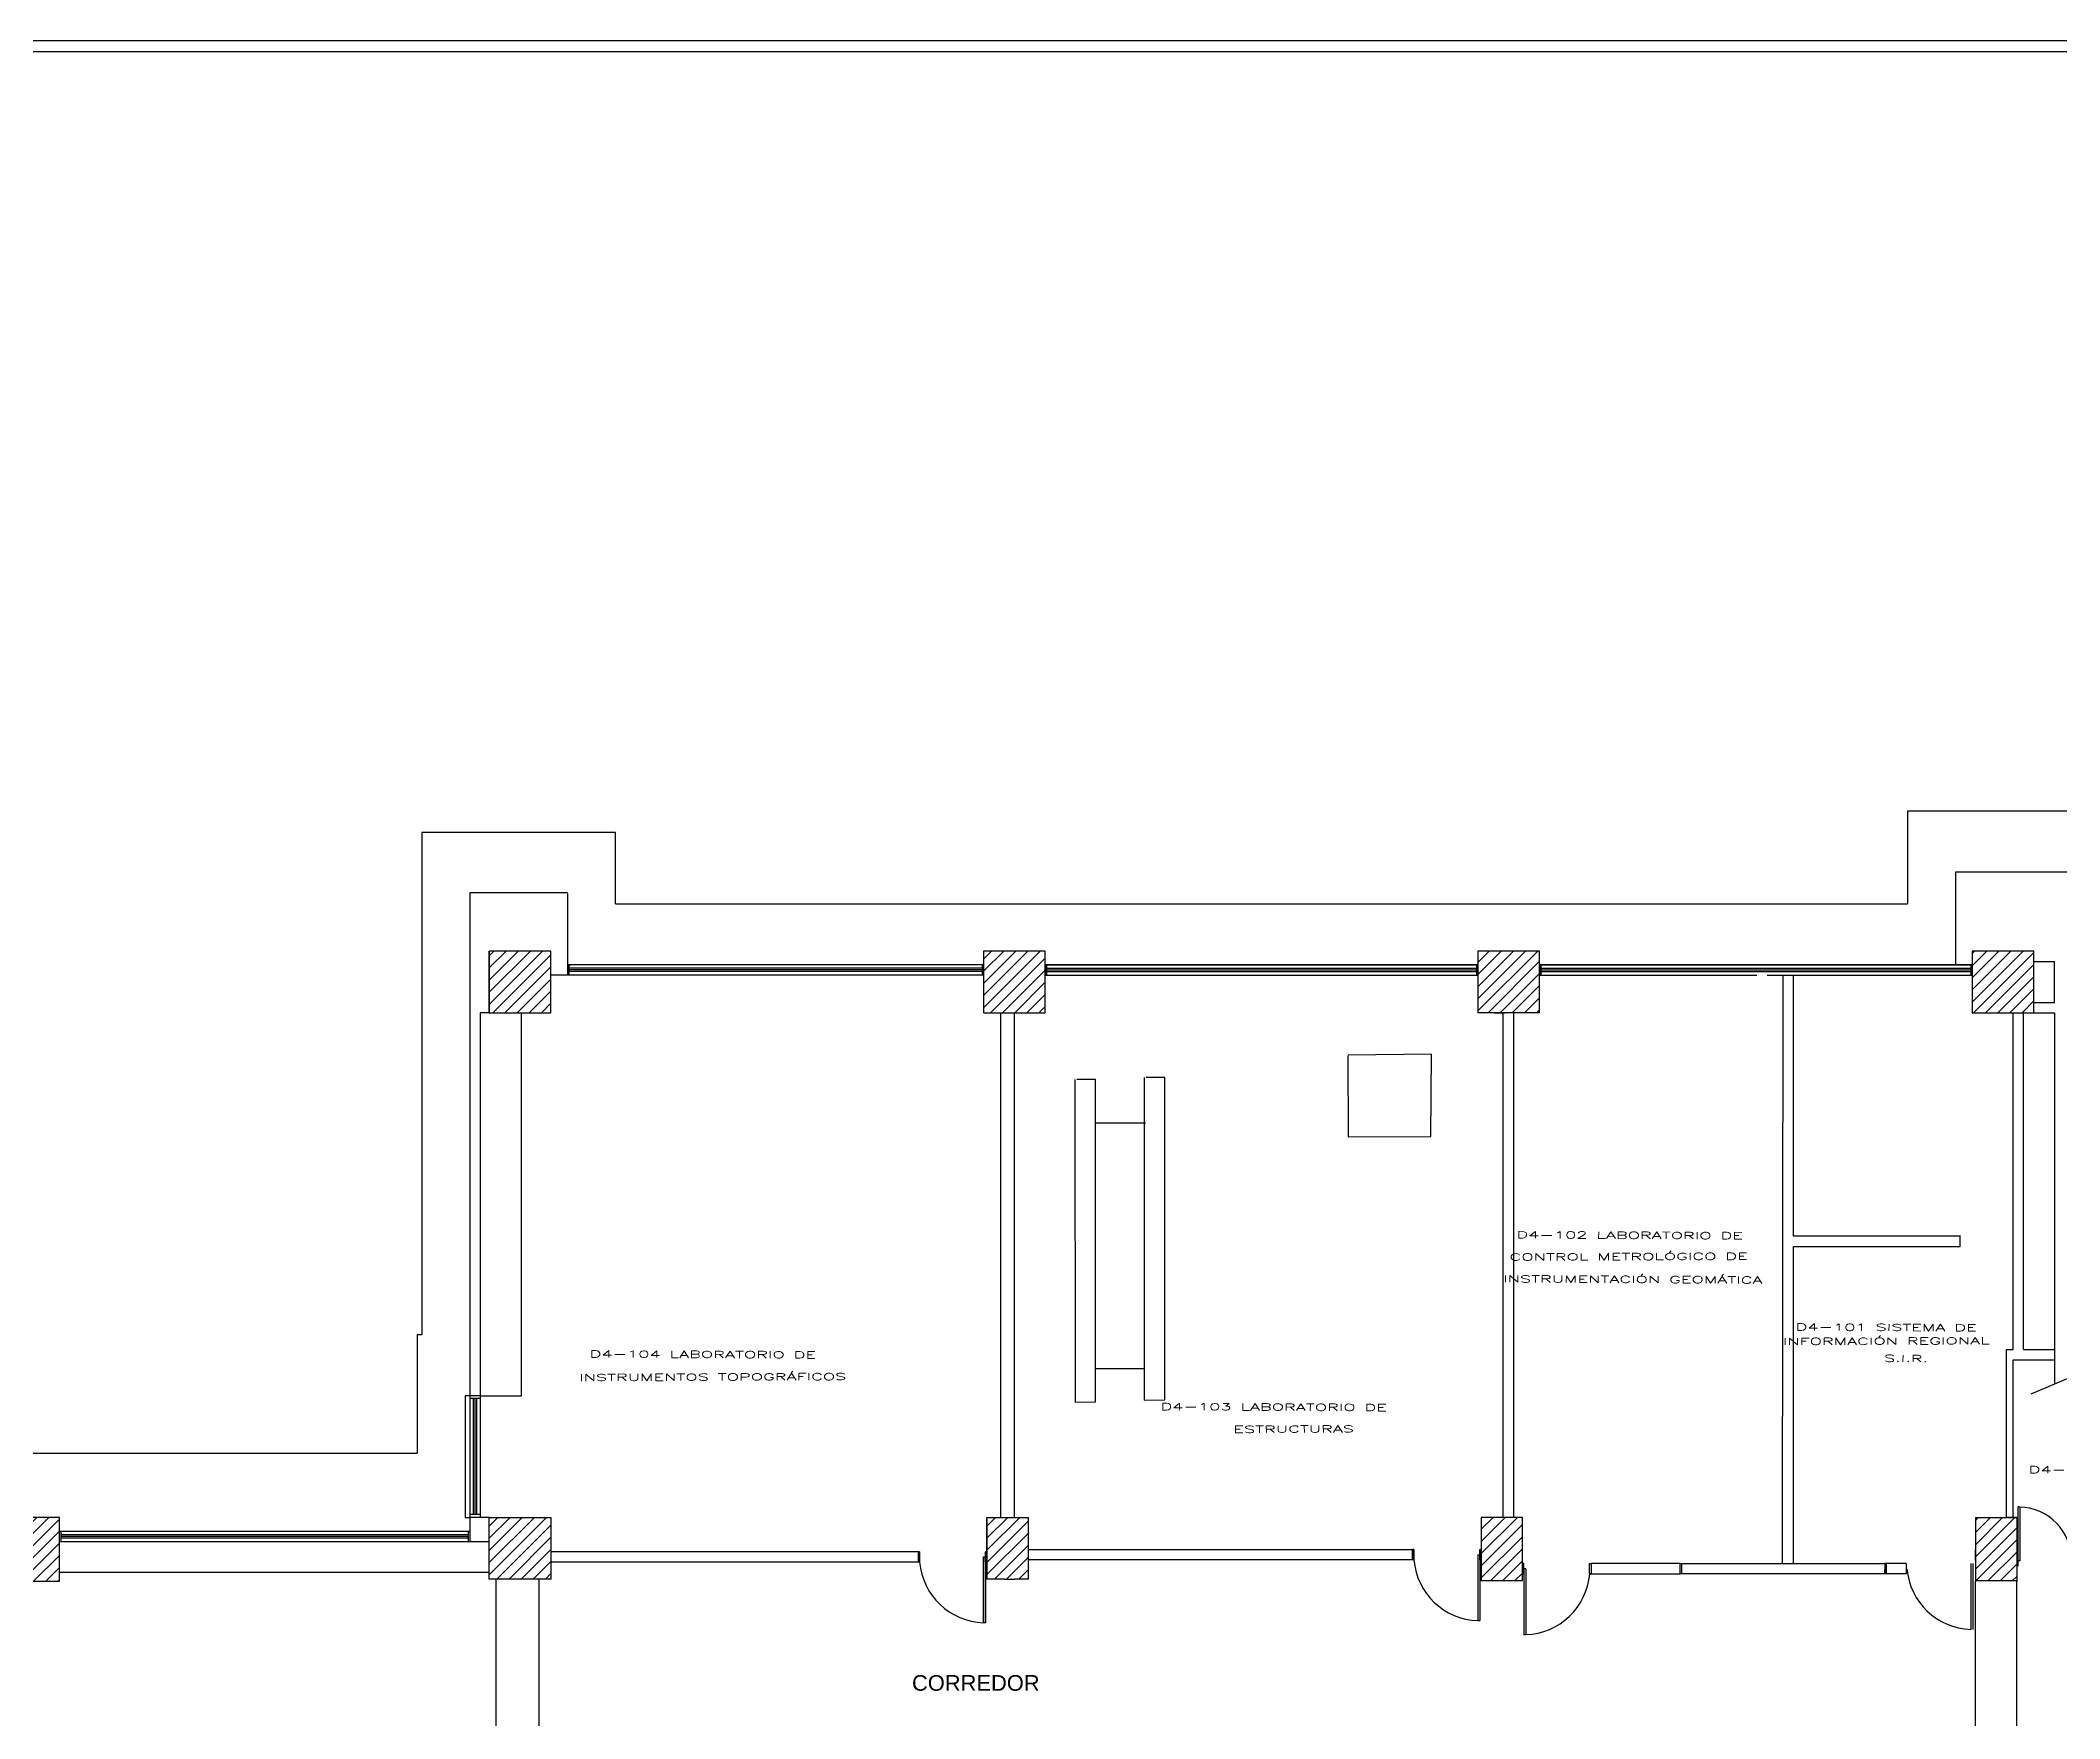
# Model space of a CAD drawing. Header units: metres. Extents: x 6495 to 6855, y 1254 to 1306.
# Drawn here: x 6511.85 to 6541.27, y 1281.07 to 1305.52 of the extents above; entities that cross this region are included whole.
import ezdxf

# ---------------------------------------------------------------- set-up
doc = ezdxf.new("R2010")
doc.units = ezdxf.units.M
doc.layers.add('0-Grises', color=252, linetype='Continuous')
doc.layers.add('0.Texto_Oficinas', color=7, linetype='Continuous', lineweight=20)
doc.styles.add('ROMANS', font='romans.shx')
doc.styles.get("Standard").update_dxf_attribs({"font": 'arial.ttf'})
pattern_1 = [(45, (6370.32747, 1033.63199), (-0.08838835, 0.08838835), [])]

msp = doc.modelspace()

# ---------------------------------------------------------------- hatches: boundary and pattern name
at = {"layer": '0-Grises'}
h = msp.add_hatch(dxfattribs=at)
h.set_pattern_fill('ANSI31', color=8, style=0)
h.set_pattern_definition(pattern_1)
h.paths.add_polyline_path([(6519.29, 1292.25), (6518.39, 1292.25), (6518.39, 1291.35), (6519.29, 1291.35)])
h = msp.add_hatch(dxfattribs=at)
h.set_pattern_fill('ANSI31', color=8, style=0)
h.set_pattern_definition(pattern_1)
h.paths.add_polyline_path([(6526.49, 1291.35), (6526.49, 1292.25), (6525.59, 1292.25), (6525.59, 1291.35)])
h = msp.add_hatch(dxfattribs=at)
h.set_pattern_fill('ANSI31', color=8, style=0)
h.set_pattern_definition(pattern_1)
h.paths.add_polyline_path([(6532.79, 1291.35), (6533.69, 1291.35), (6533.69, 1292.25), (6532.79, 1292.25)])
h = msp.add_hatch(dxfattribs=at)
h.set_pattern_fill('ANSI31', color=8, style=0)
h.set_pattern_definition(pattern_1)
h.paths.add_polyline_path([(6540.89, 1292.25), (6539.99, 1292.25), (6539.99, 1291.35), (6540.89, 1291.35)])
h = msp.add_hatch(dxfattribs=at)
h.set_pattern_fill('ANSI31', color=8, style=0)
h.set_pattern_definition(pattern_1)
h.paths.add_polyline_path([(6511.19, 1283.07), (6512.13, 1283.07), (6512.13, 1283.6), (6512.13, 1284), (6511.19, 1284)])
h = msp.add_hatch(dxfattribs=at)
h.set_pattern_fill('ANSI31', color=8, style=0)
h.set_pattern_definition(pattern_1)
h.paths.add_polyline_path([(6518.39, 1283.1), (6519.29, 1283.1), (6519.29, 1284), (6518.39, 1284)])
h = msp.add_hatch(dxfattribs=at)
h.set_pattern_fill('ANSI31', color=8, style=0)
h.set_pattern_definition(pattern_1)
h.paths.add_polyline_path([(6526.24, 1284), (6525.64, 1284), (6525.64, 1283.1), (6525.89, 1283.1), (6526.04, 1283.1), (6526.24, 1283.1)])
h = msp.add_hatch(dxfattribs=at)
h.set_pattern_fill('ANSI31', color=8, style=0)
h.set_pattern_definition(pattern_1)
h.paths.add_polyline_path([(6533.44, 1284), (6532.84, 1284), (6532.84, 1283.08), (6533.44, 1283.08)])
h = msp.add_hatch(dxfattribs=at)
h.set_pattern_fill('ANSI31', color=8, style=0)
h.set_pattern_definition(pattern_1)
h.paths.add_polyline_path([(6540.64, 1283.996), (6540.04, 1283.996), (6540.04, 1283.076), (6540.64, 1283.076)])

# ---------------------------------------------------------------- linework, layer by layer
for p, q in [((6539.05, 1294.287), (6539.05, 1292.937)), ((6543.03, 1294.287), (6539.05, 1294.287)), ((6517.41, 1293.977), (6517.41, 1286.657)), ((6520.23, 1293.977), (6517.41, 1293.977)), ((6520.23, 1292.937), (6520.23, 1293.977)), ((6539.75, 1293.4), (6539.75, 1292.05)), ((6542.33, 1293.4), (6539.75, 1293.4)), ((6519.53, 1293.098), (6518.11, 1293.098)), ((6518.11, 1293.098), (6518.11, 1285.77)), ((6519.53, 1293.09), (6519.53, 1291.9)), ((6520.23, 1292.937), (6539.05, 1292.937)), ((6518.39, 1291.35), (6518.39, 1292.25)), ((6518.39, 1292.25), (6518.39, 1291.35)), ((6519.29, 1292.25), (6518.39, 1292.25)), ((6519.29, 1291.35), (6519.29, 1292.25)), ((6526.49, 1292.25), (6525.59, 1292.25)), ((6525.59, 1292.25), (6525.59, 1291.35)), ((6526.49, 1291.35), (6526.49, 1292.25)), ((6532.79, 1292.25), (6532.79, 1291.35)), ((6533.69, 1292.25), (6532.79, 1292.25)), ((6533.69, 1291.35), (6533.69, 1292.25)), ((6539.99, 1292.25), (6539.99, 1291.35)), ((6540.89, 1292.25), (6539.99, 1292.25)), ((6540.89, 1291.35), (6540.89, 1292.25)), ((6540.89, 1292.1), (6541.19, 1292.1)), ((6541.19, 1291.5), (6541.19, 1292.1)), ((6519.53, 1291.9), (6519.29, 1291.9)), ((6519.53, 1292.05), (6519.55, 1292.05)), ((6519.53, 1292.05), (6519.58, 1292.05)), ((6519.53, 1292.05), (6519.53, 1291.9)), ((6520.214, 1292.05), (6519.53, 1292.05)), ((6520.214, 1291.9), (6519.53, 1291.9)), ((6519.55, 1292.05), (6519.55, 1291.9)), ((6525.59, 1292.05), (6520.214, 1292.05)), ((6525.57, 1292), (6520.214, 1292)), ((6525.57, 1291.975), (6520.214, 1291.975)), ((6525.57, 1291.95), (6520.214, 1291.95)), ((6525.59, 1291.9), (6520.214, 1291.9)), ((6525.57, 1292.05), (6525.57, 1291.9)), ((6525.59, 1292.05), (6525.57, 1292.05)), ((6525.59, 1291.9), (6525.59, 1292.05)), ((6532.79, 1292.05), (6526.49, 1292.05)), ((6526.49, 1292.05), (6532.79, 1292.05)), ((6526.49, 1292.05), (6526.49, 1291.9)), ((6526.49, 1291.9), (6532.79, 1291.9)), ((6526.49, 1291.9), (6532.79, 1291.9)), ((6526.51, 1292.05), (6526.51, 1291.9)), ((6526.51, 1292), (6532.77, 1292)), ((6526.51, 1291.975), (6532.77, 1291.975)), ((6526.51, 1291.95), (6532.77, 1291.95)), ((6532.77, 1292.05), (6532.77, 1291.9)), ((6532.79, 1291.9), (6532.79, 1292.05)), ((6539.99, 1292.05), (6533.69, 1292.05)), ((6533.69, 1292.05), (6539.99, 1292.05)), ((6533.69, 1292.05), (6533.69, 1291.9)), ((6533.69, 1291.9), (6536.855, 1291.9)), ((6533.69, 1291.9), (6536.855, 1291.9)), ((6533.71, 1292.05), (6533.71, 1291.9)), ((6533.71, 1292), (6539.97, 1292)), ((6533.71, 1291.975), (6539.97, 1291.975)), ((6533.71, 1291.95), (6539.97, 1291.95)), ((6537.007, 1291.9), (6539.99, 1291.9)), ((6537.007, 1291.9), (6539.99, 1291.9)), ((6537.231, 1283.326), (6537.238, 1291.9)), ((6537.387, 1288.098), (6537.39, 1291.9)), ((6539.97, 1292.05), (6539.97, 1291.9)), ((6539.99, 1291.9), (6539.99, 1292.05)), ((6540.89, 1291.5), (6541.19, 1291.5)), ((6518.26, 1291.35), (6518.26, 1285.77)), ((6518.39, 1291.35), (6518.26, 1291.35)), ((6518.39, 1291.35), (6519.29, 1291.35)), ((6518.86, 1285.77), (6518.86, 1291.35)), ((6525.59, 1291.35), (6526.49, 1291.35)), ((6525.84, 1291.35), (6525.84, 1284)), ((6526.04, 1284), (6526.04, 1291.35)), ((6533.69, 1291.35), (6532.79, 1291.35)), ((6533.04, 1291.35), (6533.19, 1291.35)), ((6533.16, 1284), (6533.16, 1291.35)), ((6533.31, 1291.35), (6533.31, 1284)), ((6539.99, 1291.35), (6540.89, 1291.35)), ((6540.59, 1286.446), (6540.59, 1291.35)), ((6540.74, 1286.446), (6540.74, 1291.35)), ((6540.89, 1291.35), (6541.19, 1291.35)), ((6541.19, 1291.35), (6541.19, 1285.943)), ((6539.82, 1288.098), (6537.387, 1288.098)), ((6537.39, 1287.948), (6539.818, 1287.948)), ((6537.39, 1283.326), (6537.39, 1287.948)), ((6541.19, 1286.8), (6541.19, 1285.943)), ((6517.34, 1286.657), (6517.34, 1284.937)), ((6517.41, 1286.657), (6517.34, 1286.657)), ((6540.49, 1283.996), (6540.49, 1286.446)), ((6540.49, 1286.446), (6540.59, 1286.446)), ((6540.59, 1283.996), (6540.59, 1286.296)), ((6540.59, 1286.296), (6541.19, 1286.296)), ((6540.74, 1286.446), (6541.19, 1286.446)), ((6540.85, 1285.799), (6542.085, 1286.322)), ((6518.11, 1285.77), (6518.04, 1285.77)), ((6518.04, 1285.77), (6518.04, 1284)), ((6518.26, 1285.77), (6518.11, 1285.77)), ((6518.11, 1285.77), (6518.11, 1284)), ((6518.26, 1285.73), (6518.11, 1285.73)), ((6518.16, 1284.04), (6518.16, 1285.73)), ((6518.185, 1284.04), (6518.185, 1285.73)), ((6518.21, 1284.04), (6518.21, 1285.73)), ((6518.26, 1285.77), (6518.26, 1284)), ((6518.26, 1285.77), (6518.86, 1285.77)), ((6503.28, 1284.937), (6517.34, 1284.937)), ((6540.66, 1283.296), (6540.66, 1284.151)), ((6540.68, 1284.151), (6540.66, 1284.151)), ((6540.69, 1283.371), (6540.69, 1284.151)), ((6512.13, 1284), (6511.19, 1284)), ((6512.13, 1283.449), (6512.13, 1284)), ((6518.04, 1284), (6518.11, 1284)), ((6518.26, 1284.04), (6518.11, 1284.04)), ((6518.39, 1284), (6518.11, 1284)), ((6518.11, 1284), (6518.11, 1283.8)), ((6518.39, 1284), (6519.29, 1284)), ((6518.39, 1283.1), (6518.39, 1284)), ((6519.29, 1284), (6519.29, 1283.1)), ((6525.64, 1284), (6526.24, 1284)), ((6525.64, 1284), (6526.24, 1284)), ((6525.64, 1283.35), (6525.64, 1284)), ((6525.64, 1283.35), (6525.64, 1284)), ((6525.64, 1284), (6525.64, 1283.1)), ((6525.84, 1284), (6526.04, 1284)), ((6526.24, 1284), (6526.24, 1283.1)), ((6526.24, 1284), (6526.24, 1283.1)), ((6532.84, 1284), (6532.84, 1283.08)), ((6533.44, 1284), (6532.84, 1284)), ((6533.44, 1283.08), (6533.44, 1284)), ((6540.04, 1283.996), (6540.64, 1283.996)), ((6540.04, 1283.996), (6540.04, 1283.066)), ((6540.64, 1283.996), (6540.49, 1283.996)), ((6540.64, 1283.996), (6540.64, 1283.066)), ((6512.13, 1283.8), (6512.17, 1283.8)), ((6512.13, 1283.8), (6512.15, 1283.8)), ((6512.13, 1283.65), (6512.17, 1283.65)), ((6512.13, 1283.07), (6512.13, 1283.6)), ((6512.15, 1283.8), (6512.15, 1283.65)), ((6512.17, 1283.8), (6518.11, 1283.8)), ((6512.17, 1283.75), (6518.09, 1283.75)), ((6512.17, 1283.725), (6518.09, 1283.725)), ((6512.17, 1283.7), (6518.09, 1283.7)), ((6512.17, 1283.65), (6518.11, 1283.65)), ((6518.09, 1283.65), (6518.09, 1283.799)), ((6518.11, 1283.8), (6518.11, 1283.65)), ((6518.11, 1283.65), (6518.39, 1283.65)), ((6524.64, 1283.5), (6519.29, 1283.5)), ((6519.29, 1283.35), (6524.64, 1283.35)), ((6519.29, 1283.35), (6520.39, 1283.35)), ((6524.64, 1283.5), (6524.66, 1283.5)), ((6524.64, 1283.5), (6524.64, 1283.35)), ((6524.66, 1283.5), (6524.64, 1283.5)), ((6524.66, 1283.35), (6524.64, 1283.35)), ((6524.64, 1283.35), (6524.66, 1283.35)), ((6524.66, 1283.5), (6524.66, 1283.35)), ((6524.66, 1283.35), (6524.66, 1283.5)), ((6525.59, 1283.425), (6525.62, 1283.425)), ((6525.59, 1283.425), (6525.59, 1282.465)), ((6525.59, 1282.465), (6525.59, 1283.425)), ((6525.59, 1283.425), (6525.62, 1283.425)), ((6525.62, 1283.5), (6525.62, 1283.35)), ((6525.64, 1283.5), (6525.62, 1283.5)), ((6525.62, 1283.5), (6525.64, 1283.5)), ((6525.62, 1283.35), (6525.62, 1283.5)), ((6525.62, 1283.425), (6525.62, 1282.465)), ((6525.62, 1283.35), (6525.64, 1283.35)), ((6525.64, 1283.35), (6525.62, 1283.35)), ((6526.24, 1283.53), (6530.54, 1283.53)), ((6526.24, 1283.53), (6530.54, 1283.53)), ((6530.54, 1283.38), (6526.24, 1283.38)), ((6530.54, 1283.53), (6531.84, 1283.53)), ((6531.84, 1283.38), (6530.54, 1283.38)), ((6531.86, 1283.53), (6531.84, 1283.53)), ((6531.84, 1283.53), (6531.84, 1283.38)), ((6531.86, 1283.53), (6531.84, 1283.53)), ((6531.84, 1283.38), (6531.84, 1283.53)), ((6531.86, 1283.38), (6531.84, 1283.38)), ((6531.86, 1283.38), (6531.84, 1283.38)), ((6531.86, 1283.53), (6531.86, 1283.38)), ((6531.86, 1283.38), (6531.86, 1283.53)), ((6532.79, 1283.455), (6532.82, 1283.455)), ((6532.79, 1283.455), (6532.79, 1282.495)), ((6532.79, 1283.455), (6532.82, 1283.455)), ((6532.82, 1283.53), (6532.82, 1283.38)), ((6532.82, 1283.53), (6532.84, 1283.53)), ((6532.82, 1283.455), (6532.82, 1283.53)), ((6532.82, 1283.53), (6532.84, 1283.53)), ((6532.82, 1283.38), (6532.82, 1283.53)), ((6532.82, 1283.455), (6532.82, 1282.495)), ((6532.82, 1283.455), (6532.82, 1283.38)), ((6532.82, 1283.38), (6532.84, 1283.38)), ((6532.82, 1283.38), (6532.84, 1283.38)), ((6533.46, 1283.326), (6533.44, 1283.326)), ((6533.46, 1283.176), (6533.46, 1283.326)), ((6533.46, 1283.176), (6533.46, 1283.326)), ((6534.42, 1283.176), (6534.42, 1283.326)), ((6534.42, 1283.326), (6534.44, 1283.326)), ((6534.42, 1283.326), (6534.44, 1283.326)), ((6534.42, 1283.176), (6534.42, 1283.326)), ((6534.44, 1283.326), (6534.44, 1283.176)), ((6535.74, 1283.326), (6534.44, 1283.326)), ((6535.74, 1283.326), (6535.76, 1283.326)), ((6535.74, 1283.326), (6535.76, 1283.326)), ((6535.74, 1283.176), (6535.74, 1283.326)), ((6535.76, 1283.326), (6535.76, 1283.176)), ((6535.76, 1283.326), (6537.007, 1283.326)), ((6537.007, 1283.326), (6538.72, 1283.326)), ((6538.72, 1283.326), (6538.72, 1283.176)), ((6538.74, 1283.326), (6538.72, 1283.326)), ((6538.72, 1283.326), (6538.74, 1283.326)), ((6539.028, 1283.326), (6538.74, 1283.326)), ((6538.74, 1283.326), (6538.74, 1283.326)), ((6538.74, 1283.326), (6538.74, 1283.176)), ((6539.031, 1283.326), (6539.031, 1283.176)), ((6539.972, 1283.328), (6539.972, 1282.368)), ((6540.002, 1283.328), (6540.002, 1282.368)), ((6540.04, 1283.376), (6540.04, 1283.526)), ((6540.66, 1283.446), (6540.64, 1283.446)), ((6540.64, 1283.296), (6540.66, 1283.296)), ((6540.66, 1283.296), (6540.66, 1283.371)), ((6540.66, 1283.371), (6540.69, 1283.371)), ((6511.19, 1283.07), (6512.13, 1283.07)), ((6512.13, 1283.2), (6518.39, 1283.2)), ((6519.29, 1283.1), (6518.39, 1283.1)), ((6518.49, 1279.8), (6518.49, 1283.1)), ((6519.12, 1279.8), (6519.12, 1283.1)), ((6525.89, 1283.1), (6525.64, 1283.1)), ((6525.89, 1283.1), (6525.64, 1283.1)), ((6525.89, 1283.1), (6526.04, 1283.1)), ((6526.24, 1283.1), (6526.04, 1283.1)), ((6532.84, 1283.08), (6533.44, 1283.08)), ((6533.46, 1283.176), (6533.44, 1283.176)), ((6533.44, 1283.176), (6533.46, 1283.176)), ((6533.49, 1283.251), (6533.46, 1283.251)), ((6533.46, 1283.251), (6533.46, 1282.291)), ((6533.49, 1283.251), (6533.49, 1282.291)), ((6534.44, 1283.176), (6534.42, 1283.176)), ((6534.42, 1283.176), (6534.44, 1283.176)), ((6534.44, 1283.176), (6535.74, 1283.176)), ((6535.76, 1283.176), (6535.74, 1283.176)), ((6539.034, 1283.176), (6535.76, 1283.176)), ((6538.72, 1283.176), (6538.72, 1283.236)), ((6538.74, 1283.176), (6538.72, 1283.176)), ((6538.74, 1283.176), (6538.74, 1283.176)), ((6540.64, 1283.076), (6540.04, 1283.076)), ((6540.04, 1279.766), (6540.04, 1283.066)), ((6540.64, 1279.766), (6540.64, 1283.066)), ((6525.6, 1282.465), (6525.59, 1282.465)), ((6525.62, 1282.465), (6525.6, 1282.465)), ((6532.79, 1282.495), (6532.82, 1282.495)), ((6533.49, 1282.291), (6533.46, 1282.291))]:
    msp.add_line(p, q, dxfattribs=at)
at = {"layer": '0-Grises', "color": 253}
for p, q in [((6520.214, 1292), (6519.55, 1292)), ((6520.214, 1291.975), (6519.55, 1291.975)), ((6520.214, 1291.95), (6519.55, 1291.95)), ((6512.15, 1283.75), (6512.17, 1283.75)), ((6512.15, 1283.725), (6512.17, 1283.725)), ((6512.15, 1283.7), (6512.17, 1283.7))]:
    msp.add_line(p, q, dxfattribs=at)
at = {"layer": '0-Grises'}
for points in [[(6495.005, 1305.516), (6569.505, 1305.516), (6569.505, 1254.298), (6495.005, 1254.298)], [(6495.165, 1305.356), (6562.826, 1305.356), (6562.826, 1254.458), (6495.165, 1254.458)]]:
    msp.add_lwpolyline(points, close=True, dxfattribs=at)
for points in [[(6530.899, 1290.729), (6530.901, 1289.541), (6532.106, 1289.549), (6532.118, 1290.746), (6530.901, 1290.731)], [(6526.922, 1290.38), (6526.927, 1285.679), (6527.222, 1285.682), (6527.224, 1290.379), (6526.951, 1290.379)], [(6527.931, 1290.407), (6527.932, 1285.709), (6528.231, 1285.71), (6528.233, 1290.406), (6527.96, 1290.406)], [(6527.231, 1289.746), (6527.951, 1289.746)], [(6539.818, 1287.948), (6539.818, 1288.098)], [(6527.217, 1286.17), (6527.937, 1286.17)]]:
    msp.add_lwpolyline(points, dxfattribs=at)
for centre, radius, start, end in [((6540.66, 1283.371), 0.78, 0, 88.5307), ((6525.624, 1283.431), 0.967, 184.8395, 268.0374), ((6532.823, 1283.461), 0.966, 184.7974, 268.078), ((6533.457, 1283.258), 0.967, 271.9854, 355.174), ((6540.004, 1283.333), 0.966, 184.7974, 268.078)]:
    msp.add_arc(centre, radius, start, end, dxfattribs=at)

# ---------------------------------------------------------------- texts
at = {"layer": '0-Grises', "color": 8}
msp.add_text('CORREDOR', height=0.2282, dxfattribs=at).set_placement((6524.549, 1281.474))
at = {"layer": '0.Texto_Oficinas', "style": 'ROMANS', "width": 1.9}
for s, rotation, p in [('D4-102 LABORATORIO DE  ', 359.7353, (6533.354, 1288.067)), ('CONTROL METROLÓGICO DE', 0.2273, (6533.254, 1287.741)), ('INSTRUMENTACIÓN GEOMÁTICA', 359.7353, (6533.16, 1287.425)), ('D4-101 SISTEMA DE  ', 359.7353, (6537.42, 1286.723)), ('INFORMACIÓN REGIONAL', 0.2273, (6537.234, 1286.511)), ('D4-104 LABORATORIO DE  ', 359.7353, (6519.854, 1286.331)), ('S.I.R.', 359.7353, (6538.707, 1286.266)), ('INSTRUMENTOS TOPOGRÁFICOS ', 0.2273, (6519.701, 1285.986)), ('D4-103 LABORATORIO DE  ', 359.7353, (6528.169, 1285.564)), ('ESTRUCTURAS', 0.2273, (6529.23, 1285.232)), ('D4-SUBESTACIÓN ', 359.7353, (6540.815, 1284.645))]:
    msp.add_text(s, height=0.1, rotation=rotation, dxfattribs=at).set_placement(p)

doc.saveas('drawing.dxf')
